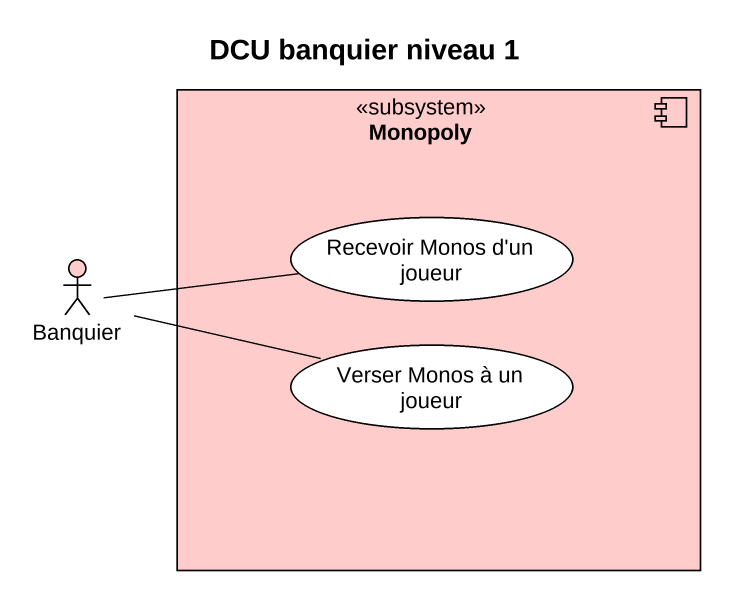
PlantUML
@startuml
title DCU banquier niveau 1
component Monopoly <<subsystem>> #FFCCCC {
  usecase "Recevoir Monos d'un joueur" as Recevoir_Monos_d_un_joueur #FFFFFF
  usecase "Verser Monos à un joueur" as Verser_Monos_à_un_joueur #FFFFFF
}
actor Banquier #FFCCCC
Banquier -right- Recevoir_Monos_d_un_joueur
Banquier -right- Verser_Monos_à_un_joueur
@enduml
